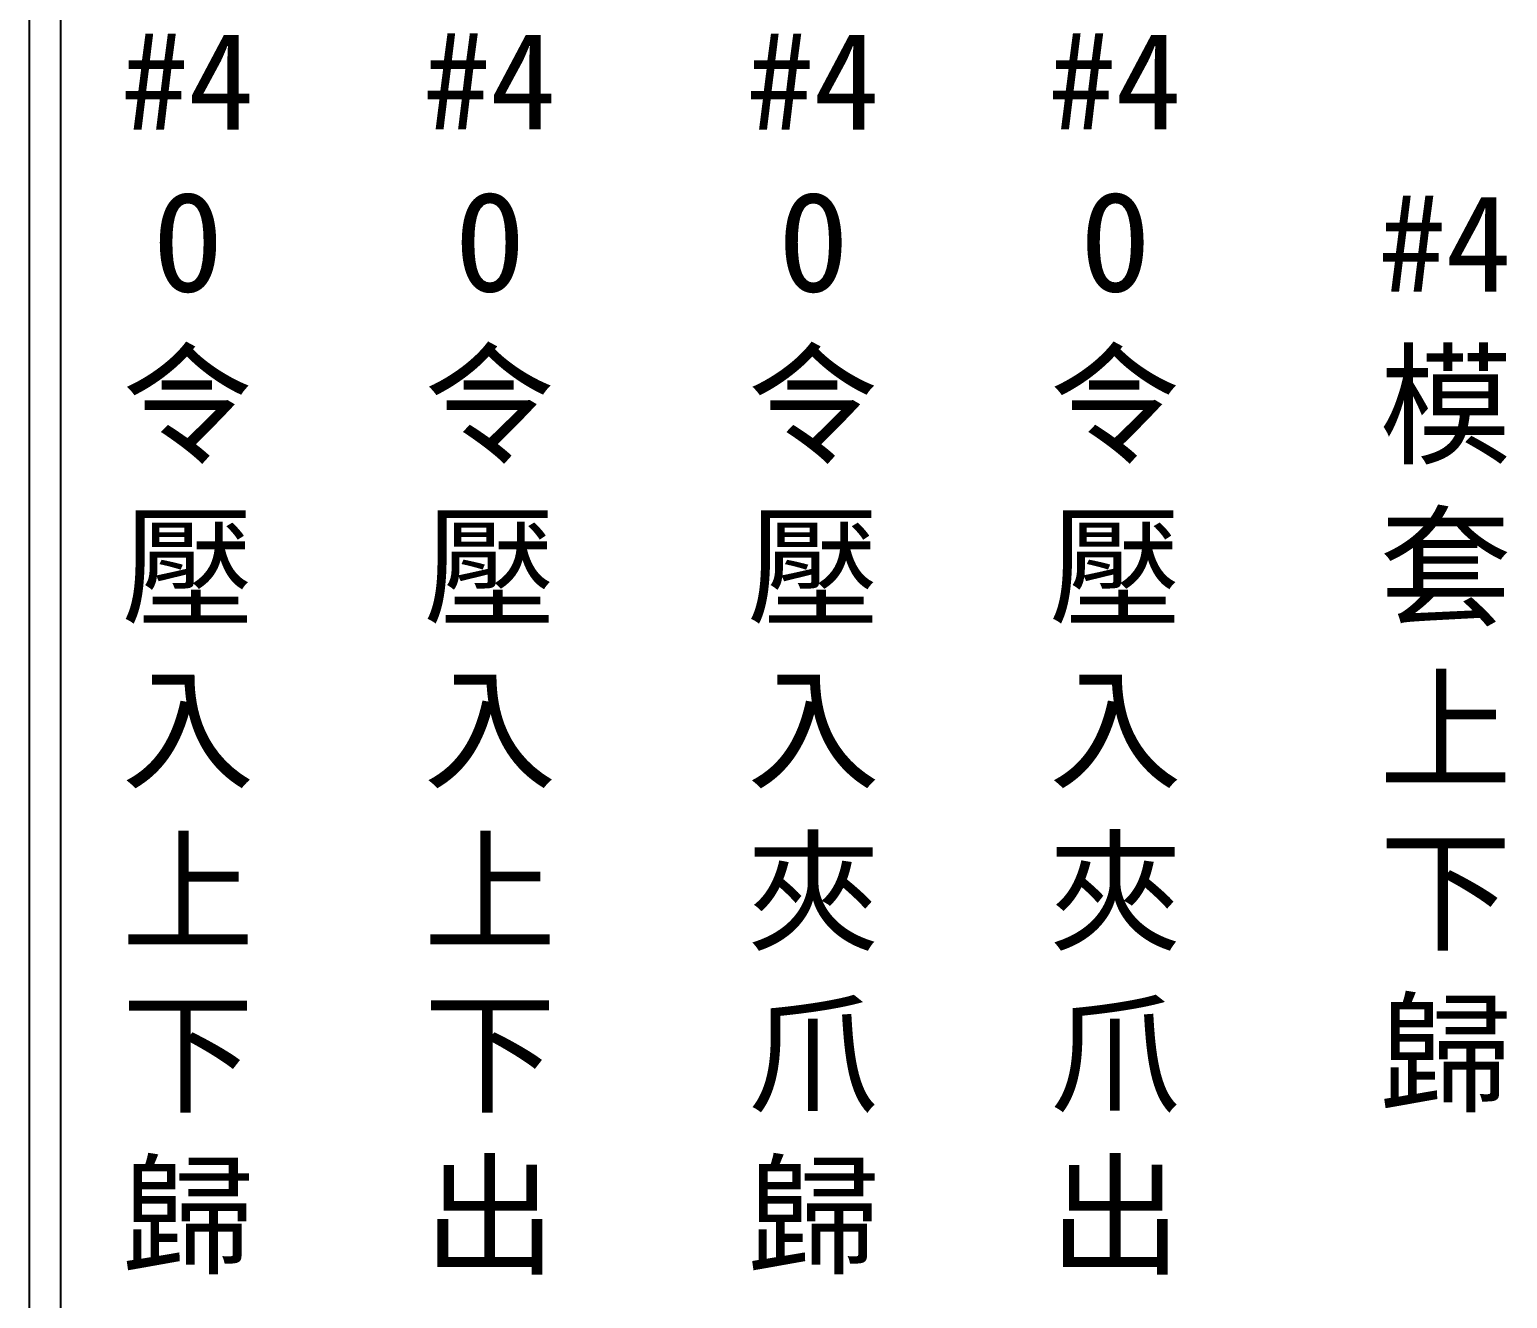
# Model space of a CAD drawing. Extents: x 325 to 612, y 3 to 207.
# Drawn here: x 325.3 to 384.6, y 48 to 98.9 of the extents above; entities that cross this region are included whole.
import ezdxf

# ---------------------------------------------------------------- set-up
doc = ezdxf.new("R2010")
doc.units = 0
doc.layers.add('圖框層', color=7, linetype='CONTINUOUS')
doc.layers.add('標尺寸層', color=3, linetype='CONTINUOUS')
doc.styles.add('CNS', font='romanc.shx', dxfattribs={"bigfont": 'chineset.shx'})

msp = doc.modelspace()

# ---------------------------------------------------------------- linework, layer by layer
at = {"layer": '圖框層', "color": 7}
for p, q in [((325.319, 3), (325.319, 206.969)), ((326.569, 4.25), (326.569, 205.719))]:
    msp.add_line(p, q, dxfattribs=at)

# ---------------------------------------------------------------- texts
at = {"layer": '標尺寸層', "color": 7, "char_height": 3.9, "width": 4.96081, "attachment_point": 5, "style": 'CNS'}
for s, insert in [('{\\fDFKai-SB|b0|i0|c136|p65;#4\\PO令壓入上下歸}', (331.675, 73.868)), ('{\\fDFKai-SB|b0|i0|c136|p65;#4\\PO令壓入上下出}', (343.788, 73.868)), ('{\\fDFKai-SB|b0|i0|c136|p65;#4\\PO令壓入夾爪歸}', (356.764, 73.868)), ('{\\fDFKai-SB|b0|i0|c136|p65;#4\\PO令壓入夾爪出}', (368.877, 73.868)), ('{\\fDFKai-SB|b0|i0|c136|p65;#4模套上下歸}', (382.12, 73.868))]:
    msp.add_mtext(s, dxfattribs=dict(at, insert=insert))

doc.saveas('drawing.dxf')
